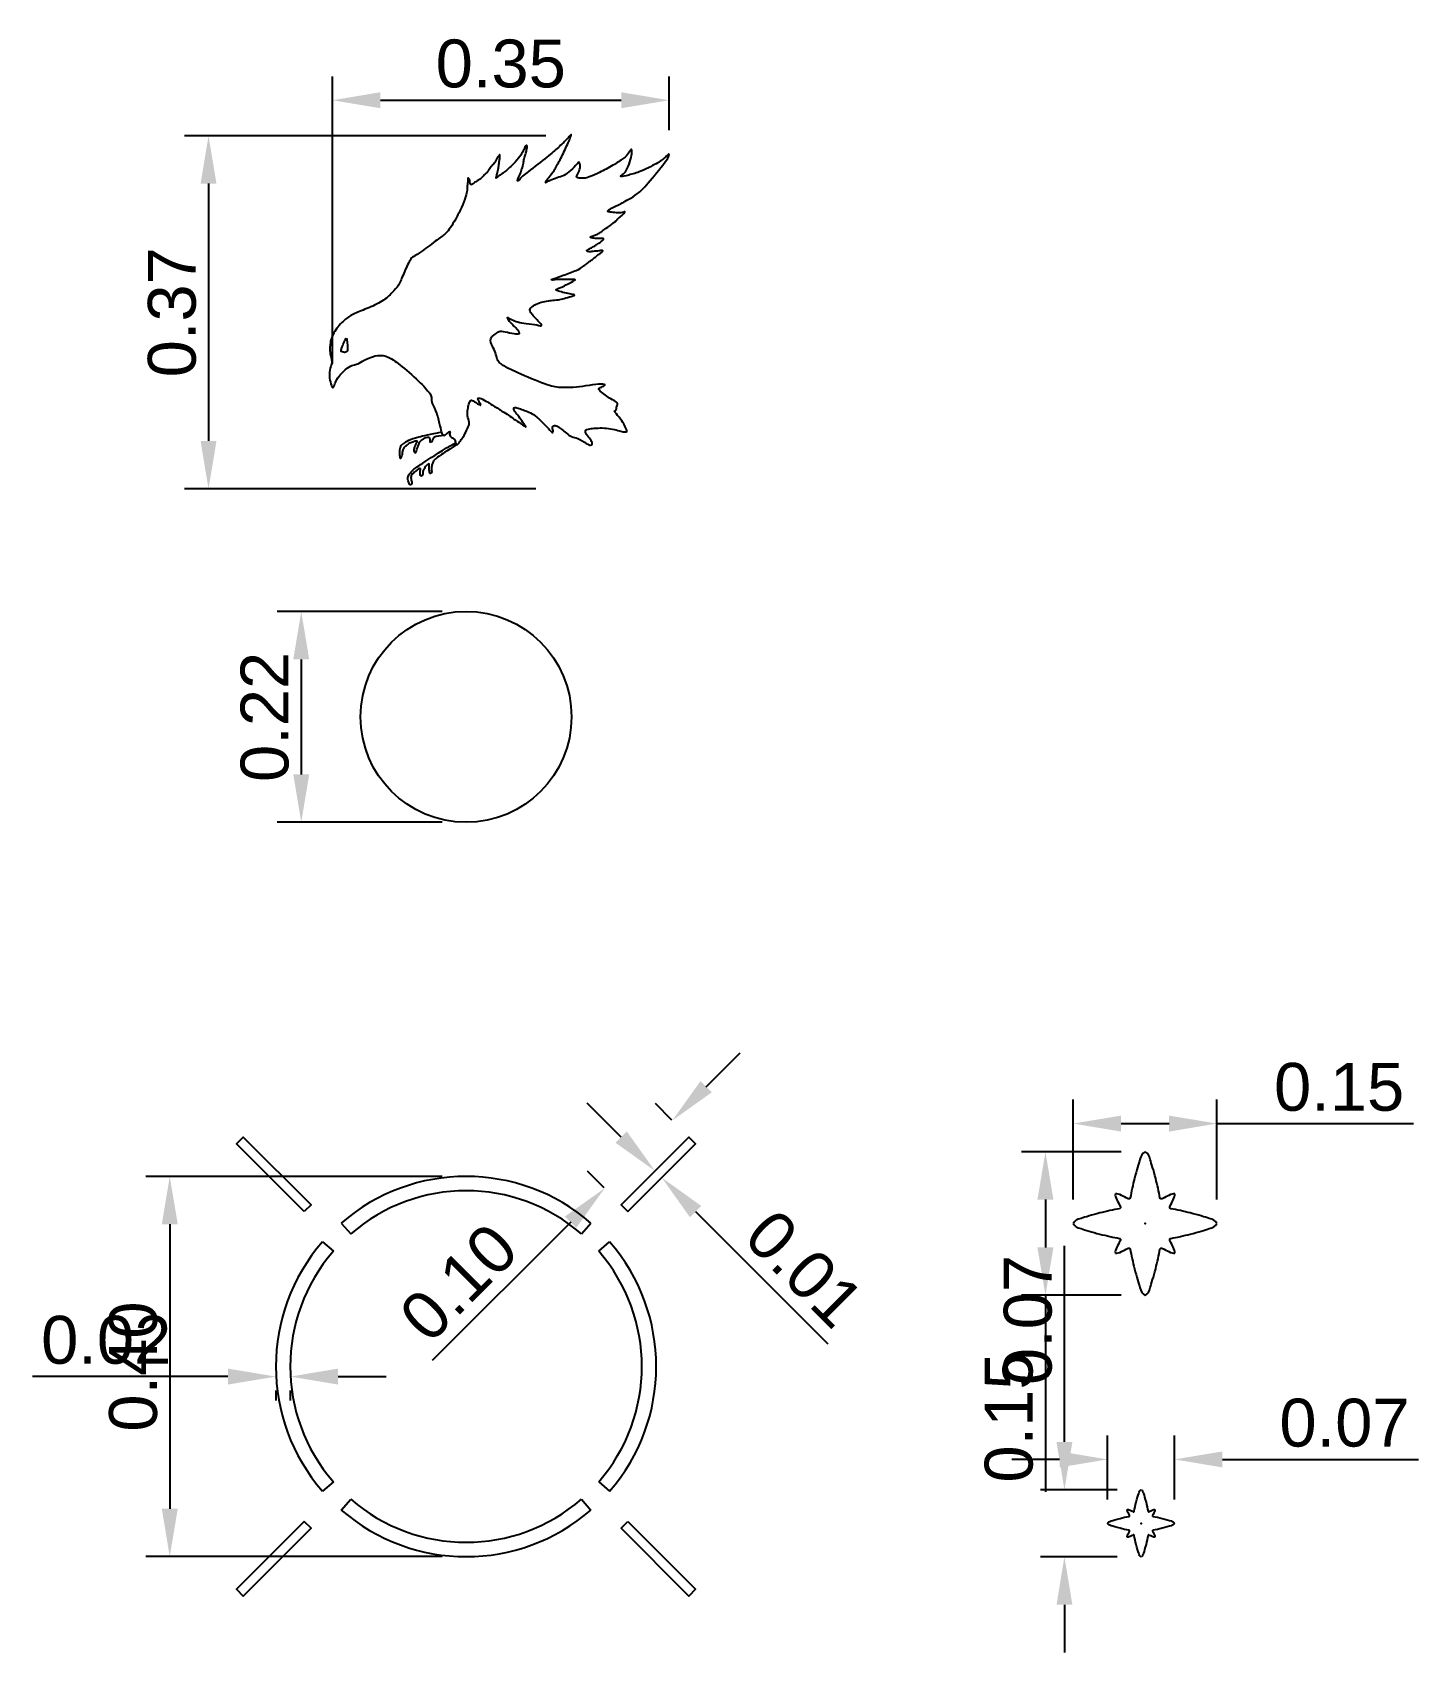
# Model space of a CAD drawing. Header units: metres. Extents: x -6.5 to 29.8, y -1.8 to 5.3.
# Drawn here: x 16.433 to 17.88, y 3.575 to 5.267 of the extents above; entities that cross this region are included whole.
import ezdxf

# ---------------------------------------------------------------- set-up
doc = ezdxf.new("R2010")
doc.units = ezdxf.units.M
for name, color, linetype, true_color in [('BANDERA$CIRCULO EXT', 40, 'Continuous', 0xffbf00), ('BANDERA$CUERVO', 7, 'Continuous', 0x000000), ('BANDERA$ESTRELLAS$GRANDE', 252, 'Continuous', 0x696969), ('BANDERA$SOL', 40, 'Continuous', 0xffbf00), ('FONDO', 7, 'Continuous', 0x0f132e)]:
    doc.layers.add(name, color=color, linetype=linetype, true_color=true_color)
doc.styles.add('Predeterminado', font='')
doc.styles.get('Predeterminado').set_extended_font_data('Arial')
doc.dimstyles.new('Predeterminado', dxfattribs={"dimscale": 0.05, "dimtxt": 1, "dimasz": 1, "dimexe": 0.5, "dimexo": 0.5, "dimgap": 0.25, "dimtad": 1, "dimtoh": 1, "dimzin": 1, "dimdsep": 46, "dimtxsty": 'Predeterminado', "dimcen": 0.5, "dimazin": 1, "dimtfac": 1, "dimtdec": 4, "dimtix": 1, "dimtofl": 0, "dimtmove": 1, "dimatfit": 3, "dimfxl": 1, "dimtolj": 1, "dimtzin": 1, "dimarcsym": 0})

# ---------------------------------------------------------------- blocks, each defined once
blk = doc.blocks.new('*D154')
at = {"layer": 'Defpoints', "color": 0}
for p in [(17.6251, 3.777), (17.5551, 3.7103), (17.6251, 3.7103)]:
    blk.add_point(p, dxfattribs=at)
at = {"layer": 'FONDO', "color": 0, "lineweight": -2}
for p, q in [((17.5551, 3.7353), (17.5551, 3.802)), ((17.6251, 3.7353), (17.6251, 3.802)), ((17.5051, 3.777), (17.4551, 3.777)), ((17.6751, 3.777), (17.8798, 3.777))]:
    blk.add_line(p, q, dxfattribs=at)
at = {"layer": 'FONDO', "color": 0}
for points in [[(17.5051, 3.7687), (17.5051, 3.7854), (17.5551, 3.777)], [(17.6751, 3.7854), (17.6751, 3.7687), (17.6251, 3.777)]]:
    blk.add_solid(points, dxfattribs=at)
at = {"layer": 'FONDO', "color": 0, "insert": (17.8025, 3.8151), "char_height": 0.05, "attachment_point": 5, "style": 'Predeterminado'}
blk.add_mtext('\\A1;0.07', dxfattribs=at)
blk = doc.blocks.new('*D155')
at = {"layer": 'Defpoints', "color": 0}
for p in [(17.5101, 3.7453), (17.5901, 3.7453), (17.5901, 3.6753)]:
    blk.add_point(p, dxfattribs=at)
at = {"layer": 'FONDO', "color": 0, "lineweight": -2}
for p, q in [((17.5101, 3.7953), (17.5101, 4)), ((17.5651, 3.7453), (17.4851, 3.7453)), ((17.5651, 3.6753), (17.4851, 3.6753)), ((17.5101, 3.6253), (17.5101, 3.5753))]:
    blk.add_line(p, q, dxfattribs=at)
at = {"layer": 'FONDO', "color": 0}
for points in [[(17.5018, 3.7953), (17.5184, 3.7953), (17.5101, 3.7453)], [(17.5184, 3.6253), (17.5018, 3.6253), (17.5101, 3.6753)]]:
    blk.add_solid(points, dxfattribs=at)
at = {"layer": 'FONDO', "color": 0, "insert": (17.4721, 3.9226), "char_height": 0.05, "attachment_point": 5, "rotation": 90, "style": 'Predeterminado'}
blk.add_mtext('\\A1;0.07', dxfattribs=at)
blk = doc.blocks.new('*D156')
at = {"layer": 'Defpoints', "color": 0}
for p in [(16.8854, 4.6626), (16.7133, 4.4424), (16.8854, 4.4424)]:
    blk.add_point(p, dxfattribs=at)
at = {"layer": 'FONDO', "color": 0, "lineweight": -2}
for p, q in [((16.8604, 4.6626), (16.6883, 4.6626)), ((16.7133, 4.6126), (16.7133, 4.4924)), ((16.8604, 4.4424), (16.6883, 4.4424))]:
    blk.add_line(p, q, dxfattribs=at)
at = {"layer": 'FONDO', "color": 0}
for points in [[(16.7216, 4.6126), (16.705, 4.6126), (16.7133, 4.6626)], [(16.705, 4.4924), (16.7216, 4.4924), (16.7133, 4.4424)]]:
    blk.add_solid(points, dxfattribs=at)
at = {"layer": 'FONDO', "color": 0, "insert": (16.6753, 4.5525), "char_height": 0.05, "attachment_point": 5, "rotation": 90, "style": 'Predeterminado'}
blk.add_mtext('\\A1;0.22', dxfattribs=at)
blk = doc.blocks.new('*D157')
at = {"layer": 'Defpoints', "color": 0}
for p in [(17.0974, 5.1965), (17.0974, 5.1402), (16.7459, 4.8965)]:
    blk.add_point(p, dxfattribs=at)
at = {"layer": 'FONDO', "color": 0, "lineweight": -2}
for p, q in [((16.7459, 4.9215), (16.7459, 5.2215)), ((17.0974, 5.1652), (17.0974, 5.2215)), ((16.7959, 5.1965), (17.0474, 5.1965))]:
    blk.add_line(p, q, dxfattribs=at)
at = {"layer": 'FONDO', "color": 0}
for points in [[(16.7959, 5.2049), (16.7959, 5.1882), (16.7459, 5.1965)], [(17.0474, 5.1882), (17.0474, 5.2049), (17.0974, 5.1965)]]:
    blk.add_solid(points, dxfattribs=at)
at = {"layer": 'FONDO', "color": 0, "insert": (16.9216, 5.2346), "char_height": 0.05, "attachment_point": 5, "style": 'Predeterminado'}
blk.add_mtext('\\A1;0.35', dxfattribs=at)
blk = doc.blocks.new('*D158')
at = {"layer": 'Defpoints', "color": 0}
for p in [(16.9936, 5.1595), (16.6165, 4.7907), (16.9833, 4.7907)]:
    blk.add_point(p, dxfattribs=at)
at = {"layer": 'FONDO', "color": 0, "lineweight": -2}
for p, q in [((16.9686, 5.1595), (16.5915, 5.1595)), ((16.6165, 5.1095), (16.6165, 4.8407)), ((16.9583, 4.7907), (16.5915, 4.7907))]:
    blk.add_line(p, q, dxfattribs=at)
at = {"layer": 'FONDO', "color": 0}
for points in [[(16.6248, 5.1095), (16.6082, 5.1095), (16.6165, 5.1595)], [(16.6082, 4.8407), (16.6248, 4.8407), (16.6165, 4.7907)]]:
    blk.add_solid(points, dxfattribs=at)
at = {"layer": 'FONDO', "color": 0, "insert": (16.5785, 4.9751), "char_height": 0.05, "attachment_point": 5, "rotation": 90, "style": 'Predeterminado'}
blk.add_mtext('\\A1;0.37', dxfattribs=at)
blk = doc.blocks.new('*D159')
at = {"layer": 'Defpoints', "color": 0}
for p in [(17.5943, 4.0984), (17.4903, 3.9484), (17.5943, 3.9484)]:
    blk.add_point(p, dxfattribs=at)
at = {"layer": 'FONDO', "color": 0, "lineweight": -2}
for p, q in [((17.5693, 4.0984), (17.4653, 4.0984)), ((17.4903, 4.0484), (17.4903, 3.9984)), ((17.5693, 3.9484), (17.4653, 3.9484)), ((17.4903, 3.9484), (17.4903, 3.7433))]:
    blk.add_line(p, q, dxfattribs=at)
at = {"layer": 'FONDO', "color": 0}
for points in [[(17.4986, 4.0484), (17.4819, 4.0484), (17.4903, 4.0984)], [(17.4819, 3.9984), (17.4986, 3.9984), (17.4903, 3.9484)]]:
    blk.add_solid(points, dxfattribs=at)
at = {"layer": 'FONDO', "color": 0, "insert": (17.4522, 3.8208), "char_height": 0.05, "attachment_point": 5, "rotation": 90, "style": 'Predeterminado'}
blk.add_mtext('\\A1;0.15', dxfattribs=at)
blk = doc.blocks.new('*D160')
at = {"layer": 'Defpoints', "color": 0}
for p in [(17.6693, 4.1278), (17.5193, 4.0234), (17.6693, 4.0234)]:
    blk.add_point(p, dxfattribs=at)
at = {"layer": 'FONDO', "color": 0, "lineweight": -2}
for p, q in [((17.5193, 4.0484), (17.5193, 4.1528)), ((17.6693, 4.0484), (17.6693, 4.1528)), ((17.5693, 4.1278), (17.6193, 4.1278)), ((17.6693, 4.1278), (17.8744, 4.1278))]:
    blk.add_line(p, q, dxfattribs=at)
at = {"layer": 'FONDO', "color": 0}
for points in [[(17.5693, 4.1361), (17.5693, 4.1194), (17.5193, 4.1278)], [(17.6193, 4.1194), (17.6193, 4.1361), (17.6693, 4.1278)]]:
    blk.add_solid(points, dxfattribs=at)
at = {"layer": 'FONDO', "color": 0, "insert": (17.7969, 4.1658), "char_height": 0.05, "attachment_point": 5, "style": 'Predeterminado'}
blk.add_mtext('\\A1;0.15', dxfattribs=at)
blk = doc.blocks.new('*D161')
at = {"layer": 'Defpoints', "color": 0}
for p in [(17.0826, 4.0783), (17.0897, 4.0713), (17.0897, 4.0713)]:
    blk.add_point(p, dxfattribs=at)
at = {"layer": 'FONDO', "color": 0, "lineweight": -2}
for p, q in [((17.0473, 4.1137), (17.0119, 4.149)), ((17.1003, 4.096), (17.1003, 4.096)), ((17.1074, 4.0889), (17.1074, 4.0889)), ((17.125, 4.0359), (17.263, 3.8979))]:
    blk.add_line(p, q, dxfattribs=at)
at = {"layer": 'FONDO', "color": 0}
for points in [[(17.0414, 4.1078), (17.0532, 4.1196), (17.0826, 4.0783)], [(17.1309, 4.0418), (17.1191, 4.03), (17.0897, 4.0713)]]:
    blk.add_solid(points, dxfattribs=at)
at = {"layer": 'FONDO', "color": 0, "insert": (17.2386, 3.9761), "char_height": 0.05, "attachment_point": 5, "rotation": 315, "style": 'Predeterminado'}
blk.add_mtext('\\A1;0.01', dxfattribs=at)
blk = doc.blocks.new('*D162')
at = {"layer": 'Defpoints', "color": 0}
for p in [(17.118, 4.1137), (17.03, 4.0602), (17.0473, 4.043)]:
    blk.add_point(p, dxfattribs=at)
at = {"layer": 'FONDO', "color": 0, "lineweight": -2}
for p, q in [((17.1361, 4.1663), (17.1714, 4.2017)), ((17.1003, 4.1314), (17.083, 4.1486)), ((17.0296, 4.0607), (17.0123, 4.0779)), ((16.9946, 4.0249), (16.85, 3.8803))]:
    blk.add_line(p, q, dxfattribs=at)
at = {"layer": 'FONDO', "color": 0}
for points in [[(17.1302, 4.1722), (17.1419, 4.1604), (17.1007, 4.131)], [(17.0005, 4.019), (16.9887, 4.0308), (17.03, 4.0602)]]:
    blk.add_solid(points, dxfattribs=at)
at = {"layer": 'FONDO', "color": 0, "insert": (16.8777, 3.9618), "char_height": 0.05, "attachment_point": 5, "rotation": 45, "style": 'Predeterminado'}
blk.add_mtext('\\A1;0.10', dxfattribs=at)
blk = doc.blocks.new('*D163')
at = {"layer": 'Defpoints', "color": 0}
for p in [(16.6868, 3.874), (16.6868, 3.8635), (16.7018, 3.874)]:
    blk.add_point(p, dxfattribs=at)
at = {"layer": 'FONDO', "color": 0, "lineweight": -2}
for p, q in [((16.6368, 3.8635), (16.4326, 3.8635)), ((16.7518, 3.8635), (16.8018, 3.8635)), ((16.6868, 3.849), (16.6868, 3.8385)), ((16.7018, 3.849), (16.7018, 3.8385))]:
    blk.add_line(p, q, dxfattribs=at)
at = {"layer": 'FONDO', "color": 0}
for points in [[(16.6368, 3.8552), (16.6368, 3.8719), (16.6868, 3.8635)], [(16.7518, 3.8719), (16.7518, 3.8552), (16.7018, 3.8635)]]:
    blk.add_solid(points, dxfattribs=at)
at = {"layer": 'FONDO', "color": 0, "insert": (16.5097, 3.9016), "char_height": 0.05, "attachment_point": 5, "style": 'Predeterminado'}
blk.add_mtext('\\A1;0.02', dxfattribs=at)
blk = doc.blocks.new('*D164')
at = {"layer": 'Defpoints', "color": 0}
for p in [(16.8854, 4.0726), (16.576, 3.6755), (16.8854, 3.6755)]:
    blk.add_point(p, dxfattribs=at)
at = {"layer": 'FONDO', "color": 0, "lineweight": -2}
for p, q in [((16.8604, 4.0726), (16.551, 4.0726)), ((16.576, 4.0226), (16.576, 3.7255)), ((16.8604, 3.6755), (16.551, 3.6755))]:
    blk.add_line(p, q, dxfattribs=at)
at = {"layer": 'FONDO', "color": 0}
for points in [[(16.5844, 4.0226), (16.5677, 4.0226), (16.576, 4.0726)], [(16.5677, 3.7255), (16.5844, 3.7255), (16.576, 3.6755)]]:
    blk.add_solid(points, dxfattribs=at)
at = {"layer": 'FONDO', "color": 0, "insert": (16.538, 3.874), "char_height": 0.05, "attachment_point": 5, "rotation": 90, "style": 'Predeterminado'}
blk.add_mtext('\\A1;0.40', dxfattribs=at)

msp = doc.modelspace()

# ---------------------------------------------------------------- linework, layer by layer
at = {"layer": 'BANDERA$CIRCULO EXT'}
for points in [[(16.71644, 4.0359), (16.64573, 4.10661), (16.6528, 4.11368), (16.72351, 4.04297)], [(17.05433, 4.0359), (17.12504, 4.10661), (17.11797, 4.11368), (17.04726, 4.04297)], [(16.71644, 3.71215), (16.64573, 3.64144), (16.6528, 3.63437), (16.72351, 3.70508)], [(17.05433, 3.71215), (17.12504, 3.64144), (17.11797, 3.63437), (17.04726, 3.70508)]]:
    msp.add_lwpolyline(points, close=True, dxfattribs=at)
for points in [[(16.75512, 4.02388), (16.76496, 4.01256)], [(17.00581, 4.01256), (17.01565, 4.02388)], [(16.73553, 4.00429), (16.74685, 3.99445)], [(17.02391, 3.99445), (17.03523, 4.00429)], [(16.74685, 3.75361), (16.73553, 3.74376)], [(17.02391, 3.75361), (17.03523, 3.74376)], [(16.75512, 3.72418), (16.76496, 3.7355)], [(17.00581, 3.7355), (17.01565, 3.72418)]]:
    msp.add_lwpolyline(points, dxfattribs=at)
for radius, start, end in [(0.19855, 49, 131), (0.18355, 49, 131), (0.19855, 139, 221), (0.18355, 139, 221), (0.18355, 319, 41), (0.19855, 319, 41), (0.19855, 229, 311), (0.18355, 229, 311)]:
    msp.add_arc((16.88538, 3.87403), radius, start, end, dxfattribs=at)
at = {"layer": 'BANDERA$CUERVO'}
for points in [[(16.74587, 4.89647), (16.74517, 4.8971), (16.74356, 4.90223), (16.74213, 4.91048), (16.74413, 4.91916), (16.74555, 4.92272), (16.74512, 4.92557), (16.74413, 4.92884), (16.74313, 4.93454), (16.74313, 4.94279), (16.74683, 4.95503), (16.75907, 4.96812), (16.76661, 4.97282), (16.78141, 4.9788), (16.79864, 4.98606), (16.80895, 4.99632), (16.81493, 5.00244), (16.81991, 5.01497), (16.82736, 5.03147), (16.82972, 5.03288), (16.83803, 5.03773), (16.85679, 5.05198), (16.86445, 5.05749), (16.86893, 5.06281), (16.87444, 5.07224), (16.88095, 5.08484), (16.88538, 5.09633), (16.88662, 5.10288), (16.88652, 5.10672), (16.88688, 5.1101), (16.88753, 5.11212), (16.88724, 5.11404), (16.88724, 5.11521), (16.88802, 5.11531), (16.88861, 5.11414), (16.88932, 5.11339), (16.88935, 5.11163), (16.88952, 5.10974), (16.89049, 5.10828), (16.89141, 5.10821), (16.89287, 5.10971), (16.89456, 5.11088), (16.89645, 5.11196), (16.8986, 5.11336), (16.90269, 5.11635), (16.90448, 5.11883), (16.90661, 5.12037), (16.90869, 5.1229), (16.91182, 5.12786), (16.91346, 5.1294), (16.9151, 5.13084), (16.91639, 5.13382), (16.91768, 5.1365), (16.91986, 5.13883), (16.92055, 5.14022), (16.92075, 5.13729), (16.92021, 5.13332), (16.91976, 5.12955), (16.91916, 5.12588), (16.91852, 5.12265), (16.91797, 5.11992), (16.91688, 5.11585), (16.91653, 5.11491), (16.91787, 5.11605), (16.91892, 5.117), (16.92135, 5.11873), (16.92651, 5.12196), (16.93763, 5.1325), (16.94296, 5.13991), (16.94517, 5.14353), (16.94695, 5.14769), (16.94848, 5.15027), (16.94934, 5.14867), (16.94878, 5.14592), (16.94799, 5.14114), (16.94633, 5.13666), (16.94529, 5.13164), (16.94505, 5.1276), (16.9399, 5.11479), (16.93874, 5.11197), (16.94051, 5.11246), (16.94247, 5.11547), (16.94492, 5.11804), (16.96987, 5.137), (16.98075, 5.14623), (16.99, 5.15499), (16.99399, 5.1602), (16.99546, 5.16105), (16.99521, 5.15928), (16.9889, 5.14512), (16.98151, 5.13046), (16.97561, 5.1204), (16.97145, 5.11579), (16.96865, 5.11155), (16.9679, 5.10974), (16.97092, 5.112), (16.97879, 5.11503), (16.98575, 5.117), (16.99225, 5.12085), (17.00087, 5.12917), (17.00261, 5.13205), (17.00367, 5.13167), (17.00526, 5.12653), (17.00155, 5.11843), (17.00057, 5.11677), (17.00102, 5.11586), (17.00292, 5.11526), (17.00806, 5.11476), (17.01461, 5.11637), (17.02381, 5.1205), (17.03931, 5.12867), (17.05051, 5.13615), (17.05558, 5.14122), (17.05739, 5.14561), (17.05837, 5.14568), (17.05868, 5.14122), (17.05686, 5.13275), (17.05263, 5.12201), (17.04884, 5.11898), (17.04476, 5.11596), (17.05459, 5.11808), (17.06828, 5.12216), (17.07857, 5.1273), (17.08591, 5.13139), (17.09059, 5.13434), (17.09453, 5.13812), (17.09778, 5.1413), (17.09733, 5.1385), (17.09589, 5.13472), (17.07312, 5.10693), (17.06459, 5.09852), (17.0547, 5.09278), (17.0484, 5.08936), (17.04218, 5.08593), (17.03627, 5.08351), (17.03422, 5.08219), (17.03321, 5.08074), (17.03337, 5.08014), (17.03619, 5.07953), (17.04511, 5.07881), (17.04937, 5.07917), (17.05243, 5.08086), (17.04797, 5.0761), (17.04592, 5.07473), (17.04258, 5.07128), (17.04198, 5.07059), (17.04041, 5.06911), (17.03038, 5.0619), (17.02745, 5.05997), (17.02442, 5.05764), (17.0207, 5.0558), (17.01688, 5.05446), (17.0148, 5.05377), (17.01524, 5.05317), (17.01683, 5.05243), (17.02313, 5.05213), (17.02735, 5.05198), (17.02944, 5.05223), (17.02834, 5.05009), (17.02219, 5.04607), (17.01976, 5.04444), (17.01514, 5.04186), (17.01142, 5.03982), (17.01088, 5.03918), (17.01356, 5.03804), (17.01772, 5.03863), (17.02432, 5.03913), (17.02839, 5.03987), (17.02829, 5.03853), (17.02492, 5.0364), (17.02194, 5.03416), (17.01882, 5.03144), (17.01589, 5.02925), (17.01316, 5.02761), (17.01192, 5.02598), (17.00676, 5.02267), (17.0026, 5.01927), (16.98505, 5.01317), (16.97863, 5.01067), (16.97333, 5.00901), (16.97545, 5.00855), (16.98067, 5.00946), (16.98657, 5.00939), (16.99822, 5.00916), (17.00064, 5.00946), (16.99043, 5.00402), (16.98551, 5.00144), (16.97908, 4.9991), (16.9787, 4.99743), (16.99799, 4.9935), (16.99965, 4.99275), (16.99111, 4.99053), (16.98461, 4.9886), (16.9793, 4.9877), (16.96364, 4.98671), (16.94984, 4.97888), (16.95354, 4.97333), (16.9635, 4.96308), (16.96535, 4.9601), (16.95781, 4.96252), (16.94443, 4.96337), (16.93802, 4.96536), (16.93062, 4.96849), (16.92721, 4.97091), (16.9319, 4.96365), (16.93746, 4.95896), (16.94187, 4.95341), (16.94059, 4.95241), (16.9339, 4.9527), (16.92294, 4.95568), (16.91881, 4.95497), (16.91639, 4.95241), (16.90928, 4.94828), (16.91298, 4.93917), (16.91625, 4.93305), (16.91781, 4.92551), (16.92052, 4.92181), (16.92536, 4.91882), (16.93148, 4.91526), (16.96805, 4.89918), (16.98186, 4.89605), (16.99808, 4.89648), (17.00947, 4.89804), (17.02541, 4.90054), (17.03175, 4.8995), (17.0283, 4.89754), (17.02288, 4.89546), (17.02461, 4.89327), (17.03141, 4.8882), (17.03602, 4.88463), (17.04386, 4.88105), (17.04363, 4.8784), (17.04201, 4.87529), (17.04271, 4.87287), (17.03982, 4.87241), (17.04121, 4.86987), (17.04916, 4.86123), (17.05101, 4.85569), (17.05481, 4.84947), (17.04882, 4.85027), (17.03235, 4.85512), (17.01352, 4.85361), (17.00875, 4.85172), (17.01193, 4.84589), (17.01639, 4.8412), (17.0176, 4.83689), (17.01571, 4.83583), (17.01208, 4.83719), (17.00127, 4.84453), (16.99559, 4.84453), (16.99007, 4.84899), (16.98508, 4.85308), (16.98047, 4.85648), (16.97646, 4.85716), (16.97502, 4.85459), (16.97646, 4.85194), (16.97623, 4.84937), (16.97502, 4.84914), (16.96811, 4.85758), (16.95878, 4.86622), (16.95278, 4.87037), (16.94598, 4.87268), (16.94102, 4.87476), (16.93549, 4.87625), (16.93445, 4.87441), (16.93803, 4.86888), (16.94264, 4.86334), (16.94667, 4.85677), (16.94955, 4.85389), (16.93929, 4.86127), (16.93584, 4.86311), (16.92961, 4.86784), (16.92408, 4.87118), (16.91128, 4.87925), (16.90863, 4.8811), (16.9003, 4.88557), (16.89632, 4.88599), (16.9003, 4.87959), (16.90158, 4.8766), (16.89361, 4.88244), (16.88977, 4.884), (16.88806, 4.87902), (16.88723, 4.87413), (16.88643, 4.86714), (16.88923, 4.8593), (16.88803, 4.85673), (16.88393, 4.8468), (16.8816, 4.84387), (16.87921, 4.84045), (16.87768, 4.83816), (16.87616, 4.83643), (16.87544, 4.83764), (16.87399, 4.83864), (16.87436, 4.83997), (16.87355, 4.84286), (16.87046, 4.84407), (16.86861, 4.84563), (16.86784, 4.84764), (16.86869, 4.84957), (16.86873, 4.85122), (16.86632, 4.84945), (16.86354, 4.84668), (16.86242, 4.84624), (16.86049, 4.84805), (16.85989, 4.84929), (16.85828, 4.8551), (16.85528, 4.86963), (16.84913, 4.8808), (16.84907, 4.88576), (16.84938, 4.88827), (16.83978, 4.90019), (16.81718, 4.91978), (16.80416, 4.92935), (16.79377, 4.93085), (16.78126, 4.92674), (16.77323, 4.92114), (16.76893, 4.92039), (16.76361, 4.9189), (16.75502, 4.91143), (16.75025, 4.90503), (16.74774, 4.89841), (16.74656, 4.89583), (16.74587, 4.89647)], [(16.76024, 4.94792), (16.75979, 4.9479), (16.75842, 4.94479), (16.75599, 4.93863), (16.75478, 4.93555), (16.75469, 4.93405), (16.7573, 4.9333), (16.75982, 4.93312), (16.76141, 4.93424), (16.76188, 4.9376), (16.76113, 4.94488), (16.76069, 4.94793), (16.76024, 4.94792)], [(16.85981, 4.84976), (16.84692, 4.84713), (16.83459, 4.84471), (16.82453, 4.84093), (16.81969, 4.83805), (16.81651, 4.83565), (16.8156, 4.82913), (16.8159, 4.82512), (16.81628, 4.8227), (16.81719, 4.82255), (16.81802, 4.82331), (16.81893, 4.82656), (16.81938, 4.83072), (16.82044, 4.83359), (16.82317, 4.83601), (16.82658, 4.83894), (16.83079, 4.84031), (16.83368, 4.84125), (16.83428, 4.84047), (16.83307, 4.83768), (16.83149, 4.8345), (16.8305, 4.8311), (16.8308, 4.82905), (16.8327, 4.82807), (16.83323, 4.8292), (16.83368, 4.83178), (16.83572, 4.83533), (16.83648, 4.83881), (16.83731, 4.84025), (16.83958, 4.84191), (16.84232, 4.84407), (16.84505, 4.84496), (16.8476, 4.84418), (16.84737, 4.84123), (16.84729, 4.83957), (16.84971, 4.83972), (16.8513, 4.84267), (16.85168, 4.84403), (16.85229, 4.84494), (16.85365, 4.84569), (16.8619, 4.84684)], [(16.82639, 4.79507), (16.82488, 4.79832), (16.82427, 4.8018), (16.82518, 4.80475), (16.82896, 4.8102), (16.83864, 4.81647), (16.86156, 4.83168), (16.8743, 4.83869)], [(16.87585, 4.83705), (16.86444, 4.82956), (16.85574, 4.82389), (16.85256, 4.82131), (16.85029, 4.81829), (16.84954, 4.81458), (16.84931, 4.81163), (16.84946, 4.80982), (16.84961, 4.80762), (16.84833, 4.80664), (16.84749, 4.80694), (16.84696, 4.80936), (16.84696, 4.81186), (16.84696, 4.81451), (16.84712, 4.817), (16.84522, 4.81655), (16.84227, 4.81299), (16.84017, 4.80932), (16.84038, 4.80807), (16.83996, 4.80497), (16.83947, 4.8041), (16.83843, 4.80402), (16.83756, 4.80446), (16.83748, 4.80641), (16.83735, 4.80918), (16.83788, 4.81031), (16.83811, 4.81163), (16.83706, 4.8121), (16.83582, 4.81118), (16.8336, 4.8097), (16.82899, 4.80622), (16.82804, 4.80411), (16.82778, 4.8029), (16.82808, 4.79954), (16.82893, 4.79785), (16.82893, 4.79642), (16.82844, 4.79524), (16.82822, 4.79534), (16.82723, 4.79478), (16.82639, 4.79507)]]:
    msp.add_open_spline(points, degree=3, dxfattribs=at)
at = {"layer": 'BANDERA$ESTRELLAS$GRANDE', "extrusion": (0, 0, -1)}
for centre, start, end in [((-17.57738, 4.05056), 189.8121, 301.39053), ((-17.61126, 4.05056), 238.60947, 350.1879), ((-17.56717, 4.04032), 153.28952, 260.20244), ((-17.62146, 4.04032), 279.79756, 26.71048), ((-17.56717, 4.00643), 99.79756, 206.71048), ((-17.57737, 3.99623), 63.28952, 170.20244), ((-17.61126, 3.99623), 9.79756, 116.71048), ((-17.62146, 4.00643), 333.28952, 80.20244)]:
    msp.add_arc(centre, 0.00148, start, end, dxfattribs=at)
at = {"layer": 'BANDERA$ESTRELLAS$GRANDE'}
for centre, start, end in [((17.58224, 3.72296), 238.60947, 350.1879), ((17.59805, 3.72296), 189.8121, 301.39053), ((17.57748, 3.71818), 279.79756, 26.71048), ((17.60282, 3.71818), 153.28952, 260.20244), ((17.57748, 3.70236), 333.28952, 80.20244), ((17.58224, 3.6976), 9.79756, 116.71048), ((17.59806, 3.6976), 63.28952, 170.20244), ((17.60282, 3.70236), 99.79756, 206.71048)]:
    msp.add_arc(centre, 0.00069, start, end, dxfattribs=at)
for points, knots in [([(17.59432, 4.09838), (17.59084, 4.09643), (17.58983, 4.09286), (17.58368, 4.07348), (17.57987, 4.05631), (17.57884, 4.05031)], [0.334356109, 0.334356109, 0.334356109, 0.334356109, 0.346991838, 0.359627567, 0.369654658, 0.369654658, 0.369654658, 0.369654658]), ([(17.6098, 4.05031), (17.60876, 4.05631), (17.60496, 4.07348), (17.59881, 4.09286), (17.5978, 4.09643), (17.59432, 4.09838)], [0.29905756, 0.29905756, 0.29905756, 0.29905756, 0.309084651, 0.32172038, 0.334356109, 0.334356109, 0.334356109, 0.334356109]), ([(17.56331, 4.05439), (17.56291, 4.05273), (17.56454, 4.04878), (17.56695, 4.04405), (17.56849, 4.04099)], [0.382119041, 0.382119041, 0.382119041, 0.382119041, 0.387959382, 0.392698786, 0.392698786, 0.392698786, 0.392698786]), ([(17.57661, 4.0493), (17.57359, 4.05077), (17.5689, 4.05316), (17.56497, 4.05478), (17.56331, 4.05439)], [0.371602069, 0.371602069, 0.371602069, 0.371602069, 0.3762787, 0.382119041, 0.382119041, 0.382119041, 0.382119041]), ([(17.62533, 4.05439), (17.62367, 4.05478), (17.61974, 4.05316), (17.61504, 4.05077), (17.61203, 4.0493)], [0.286593177, 0.286593177, 0.286593177, 0.286593177, 0.292433518, 0.297110149, 0.297110149, 0.297110149, 0.297110149]), ([(17.62014, 4.04099), (17.62168, 4.04405), (17.62409, 4.04878), (17.62572, 4.05273), (17.62533, 4.05439)], [0.276013432, 0.276013432, 0.276013432, 0.276013432, 0.280752836, 0.286593177, 0.286593177, 0.286593177, 0.286593177]), ([(17.56742, 4.03886), (17.56142, 4.03783), (17.54423, 4.03402), (17.52484, 4.02787), (17.52127, 4.02686), (17.51932, 4.02338)], [0.394564769, 0.394564769, 0.394564769, 0.394564769, 0.404613113, 0.417248842, 0.42988457, 0.42988457, 0.42988457, 0.42988457]), ([(17.66932, 4.02338), (17.66737, 4.02686), (17.6638, 4.02787), (17.6444, 4.03402), (17.62722, 4.03783), (17.62121, 4.03886)], [0.620946689, 0.620946689, 0.620946689, 0.620946689, 0.633582418, 0.646218146, 0.65626649, 0.65626649, 0.65626649, 0.65626649]), ([(17.51932, 4.02338), (17.52127, 4.0199), (17.52484, 4.01889), (17.54423, 4.01273), (17.56142, 4.00893), (17.56742, 4.00789)], [0.42988457, 0.42988457, 0.42988457, 0.42988457, 0.442520299, 0.455156028, 0.465204372, 0.465204372, 0.465204372, 0.465204372]), ([(17.62121, 4.00789), (17.62722, 4.00893), (17.6444, 4.01273), (17.6638, 4.01889), (17.66737, 4.0199), (17.66932, 4.02338)], [0.585626887, 0.585626887, 0.585626887, 0.585626887, 0.595675231, 0.60831096, 0.620946689, 0.620946689, 0.620946689, 0.620946689]), ([(17.56849, 4.00577), (17.56695, 4.00271), (17.56454, 3.99798), (17.56291, 3.99403), (17.56331, 3.99237)], [0.467070355, 0.467070355, 0.467070355, 0.467070355, 0.471809759, 0.4776501, 0.4776501, 0.4776501, 0.4776501]), ([(17.56331, 3.99237), (17.56497, 3.99197), (17.56892, 3.9936), (17.57365, 3.99601), (17.57671, 3.99755)], [0.4776501, 0.4776501, 0.4776501, 0.4776501, 0.483490441, 0.488229845, 0.488229845, 0.488229845, 0.488229845]), ([(17.57883, 3.99648), (17.57987, 3.99048), (17.58367, 3.97329), (17.58983, 3.9539), (17.59084, 3.95033), (17.59432, 3.94838)], [0.490095828, 0.490095828, 0.490095828, 0.490095828, 0.500144172, 0.512779901, 0.52541563, 0.52541563, 0.52541563, 0.52541563]), ([(17.59432, 3.94838), (17.5978, 3.95033), (17.59881, 3.9539), (17.60496, 3.97329), (17.60877, 3.99048), (17.6098, 3.99648)], [0.52541563, 0.52541563, 0.52541563, 0.52541563, 0.538051358, 0.550687087, 0.560735431, 0.560735431, 0.560735431, 0.560735431]), ([(17.61193, 3.99755), (17.61499, 3.99601), (17.61972, 3.9936), (17.62367, 3.99197), (17.62533, 3.99237)], [0.562601414, 0.562601414, 0.562601414, 0.562601414, 0.567340818, 0.573181159, 0.573181159, 0.573181159, 0.573181159]), ([(17.62533, 3.99237), (17.62572, 3.99403), (17.62409, 3.99798), (17.62168, 4.00271), (17.62014, 4.00577)], [0.573181159, 0.573181159, 0.573181159, 0.573181159, 0.5790215, 0.583760904, 0.583760904, 0.583760904, 0.583760904]), ([(17.58293, 3.72284), (17.58341, 3.72564), (17.58518, 3.73365), (17.58805, 3.7427), (17.58852, 3.74436), (17.59015, 3.74527)], [0.29905756, 0.29905756, 0.29905756, 0.29905756, 0.309084651, 0.32172038, 0.334356109, 0.334356109, 0.334356109, 0.334356109]), ([(17.59015, 3.74527), (17.59177, 3.74436), (17.59225, 3.7427), (17.59511, 3.73365), (17.59689, 3.72564), (17.59737, 3.72284)], [0.334356109, 0.334356109, 0.334356109, 0.334356109, 0.346991838, 0.359627567, 0.369654658, 0.369654658, 0.369654658, 0.369654658]), ([(17.5781, 3.71849), (17.57738, 3.71992), (17.57625, 3.72212), (17.57549, 3.72397), (17.57568, 3.72474)], [0.276013432, 0.276013432, 0.276013432, 0.276013432, 0.280752836, 0.286593177, 0.286593177, 0.286593177, 0.286593177]), ([(17.57568, 3.72474), (17.57645, 3.72493), (17.57829, 3.72417), (17.58048, 3.72305), (17.58188, 3.72237)], [0.286593177, 0.286593177, 0.286593177, 0.286593177, 0.292433518, 0.297110149, 0.297110149, 0.297110149, 0.297110149]), ([(17.59841, 3.72237), (17.59982, 3.72305), (17.60201, 3.72417), (17.60385, 3.72493), (17.60462, 3.72474)], [0.371602069, 0.371602069, 0.371602069, 0.371602069, 0.3762787, 0.382119041, 0.382119041, 0.382119041, 0.382119041]), ([(17.60462, 3.72474), (17.60481, 3.72397), (17.60404, 3.72212), (17.60292, 3.71992), (17.6022, 3.71849)], [0.382119041, 0.382119041, 0.382119041, 0.382119041, 0.387959382, 0.392698786, 0.392698786, 0.392698786, 0.392698786]), ([(17.55515, 3.71027), (17.55606, 3.7119), (17.55772, 3.71237), (17.56678, 3.71524), (17.57479, 3.71701), (17.5776, 3.7175)], [0.620946689, 0.620946689, 0.620946689, 0.620946689, 0.633582418, 0.646218146, 0.65626649, 0.65626649, 0.65626649, 0.65626649]), ([(17.5776, 3.70304), (17.57479, 3.70353), (17.56678, 3.7053), (17.55772, 3.70818), (17.55606, 3.70865), (17.55515, 3.71027)], [0.585626887, 0.585626887, 0.585626887, 0.585626887, 0.595675231, 0.60831096, 0.620946689, 0.620946689, 0.620946689, 0.620946689]), ([(17.6027, 3.7175), (17.6055, 3.71701), (17.61352, 3.71524), (17.62257, 3.71237), (17.62424, 3.7119), (17.62515, 3.71027)], [0.394564769, 0.394564769, 0.394564769, 0.394564769, 0.404613113, 0.417248842, 0.42988457, 0.42988457, 0.42988457, 0.42988457]), ([(17.62515, 3.71027), (17.62424, 3.70865), (17.62257, 3.70818), (17.61352, 3.7053), (17.6055, 3.70353), (17.6027, 3.70304)], [0.42988457, 0.42988457, 0.42988457, 0.42988457, 0.442520299, 0.455156028, 0.465204372, 0.465204372, 0.465204372, 0.465204372]), ([(17.57568, 3.6958), (17.57549, 3.69658), (17.57625, 3.69842), (17.57738, 3.70063), (17.5781, 3.70205)], [0.573181159, 0.573181159, 0.573181159, 0.573181159, 0.5790215, 0.583760904, 0.583760904, 0.583760904, 0.583760904]), ([(17.58193, 3.69822), (17.5805, 3.6975), (17.5783, 3.69638), (17.57645, 3.69562), (17.57568, 3.6958)], [0.562601414, 0.562601414, 0.562601414, 0.562601414, 0.567340818, 0.573181159, 0.573181159, 0.573181159, 0.573181159]), ([(17.59015, 3.67527), (17.58852, 3.67618), (17.58805, 3.67785), (17.58518, 3.6869), (17.58341, 3.69492), (17.58292, 3.69772)], [0.52541563, 0.52541563, 0.52541563, 0.52541563, 0.538051358, 0.550687087, 0.560735431, 0.560735431, 0.560735431, 0.560735431]), ([(17.59738, 3.69772), (17.59689, 3.69492), (17.59512, 3.6869), (17.59225, 3.67785), (17.59177, 3.67618), (17.59015, 3.67527)], [0.490095828, 0.490095828, 0.490095828, 0.490095828, 0.500144172, 0.512779901, 0.52541563, 0.52541563, 0.52541563, 0.52541563]), ([(17.60462, 3.6958), (17.60385, 3.69562), (17.602, 3.69638), (17.5998, 3.6975), (17.59837, 3.69822)], [0.4776501, 0.4776501, 0.4776501, 0.4776501, 0.483490441, 0.488229845, 0.488229845, 0.488229845, 0.488229845]), ([(17.6022, 3.70205), (17.60292, 3.70063), (17.60404, 3.69842), (17.60481, 3.69658), (17.60462, 3.6958)], [0.467070355, 0.467070355, 0.467070355, 0.467070355, 0.471809759, 0.4776501, 0.4776501, 0.4776501, 0.4776501])]:
    msp.add_open_spline(points, degree=3, knots=knots, dxfattribs=at)
for p in [(17.59432, 4.02338), (17.59015, 3.71027)]:
    msp.add_point(p, dxfattribs=at)
at = {"layer": 'BANDERA$SOL'}
msp.add_circle((16.88538, 4.55253), 0.11011, dxfattribs=at)

# ---------------------------------------------------------------- dimensions: what is measured, and where the dimension line sits
at = {"layer": 'FONDO'}
for base, p1, p2, picture, middle in [((17.09738, 5.19655), (16.74587, 4.89647), (17.09738, 5.14021), '*D157', (16.92162, 5.23457)), ((17.66932, 4.12777), (17.51932, 4.02338), (17.66932, 4.02338), '*D160', (17.79687, 4.16579)), ((16.6868305249, 3.8635316066), (16.7018305249, 3.8740270159), (16.6868305249, 3.8740270159), '*D163', (16.5097305249, 3.9015566066)), ((17.62515, 3.77703), (17.55515, 3.71027), (17.62515, 3.71027), '*D154', (17.8025, 3.81506))]:
    dim = msp.add_linear_dim(base=base, p1=p1, p2=p2, dimstyle='Predeterminado', override={"dimscale": 0.05, "dimtxt": 1, "dimasz": 1, "dimexe": 0.5, "dimexo": 0.5, "dimgap": 0.25, "dimtad": 1, "dimtih": 0, "dimtoh": 0, "dimdec": 2, "dimlfac": 1, "dimzin": 1, "dimtxsty": 'Predeterminado', "dimsah": 0, "dimcen": 0.5, "dimadec": 2, "dimazin": 1, "dimtix": 0, "dimtmove": 0, "dimtzin": 1}, dxfattribs=at)
    dim.commit()
    dim.dimension.update_dxf_attribs({"geometry": picture, "text_midpoint": middle})
for base, p1, p2, angle, picture, middle in [((16.61648, 4.7907), (16.99357, 5.15947), (16.9833, 4.7907), 90, '*D158', (16.57846, 4.97509)), ((16.71331, 4.44242), (16.88538, 4.66263), (16.88538, 4.44242), 90, '*D156', (16.67529, 4.55253)), ((17.02999, 4.06025), (17.11797, 4.11368), (17.04726, 4.04297), 225, '*D162', (16.87774, 3.96178)), ((17.08969, 4.07126), (17.08261, 4.07833), (17.08969, 4.07126), 315, '*D161', (17.23858, 3.97613)), ((17.49027, 3.94838), (17.59432, 4.09838), (17.59432, 3.94838), 270, '*D159', (17.45225, 3.82083)), ((16.57602, 3.67547), (16.88538, 4.07258), (16.88538, 3.67547), 90, '*D164', (16.53799, 3.87403)), ((17.51011, 3.74527), (17.59015, 3.67527), (17.59015, 3.74527), 90, '*D155', (17.47209, 3.92262))]:
    dim = msp.add_linear_dim(base=base, p1=p1, p2=p2, angle=angle, dimstyle='Predeterminado', override={"dimscale": 0.05, "dimtxt": 1, "dimasz": 1, "dimexe": 0.5, "dimexo": 0.5, "dimgap": 0.25, "dimtad": 1, "dimtih": 0, "dimtoh": 0, "dimdec": 2, "dimlfac": 1, "dimzin": 1, "dimtxsty": 'Predeterminado', "dimsah": 0, "dimcen": 0.5, "dimadec": 2, "dimazin": 1, "dimtix": 0, "dimtmove": 0, "dimtzin": 1}, dxfattribs=at)
    dim.commit()
    dim.dimension.update_dxf_attribs({"geometry": picture, "text_midpoint": middle})

doc.saveas('drawing.dxf')
